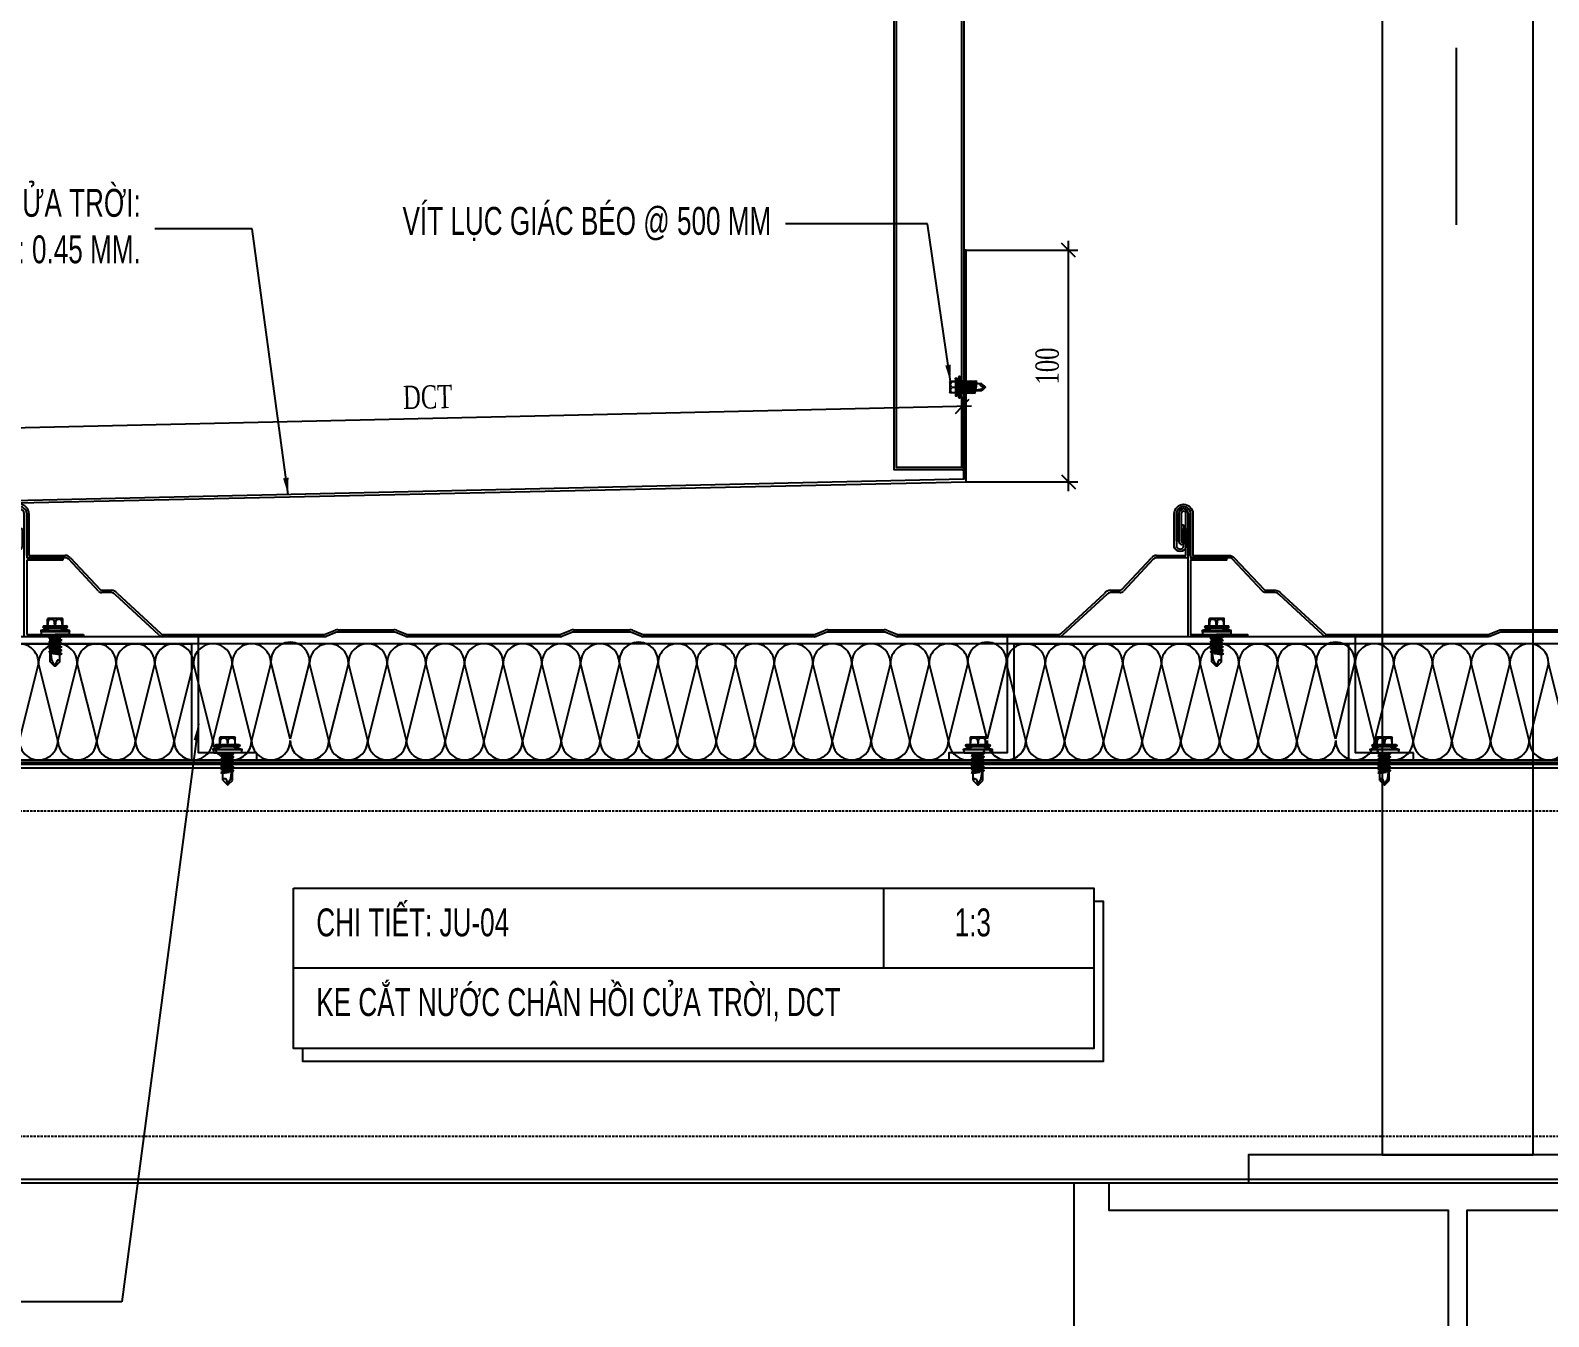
# Model space of a CAD drawing. Header units: inches. Extents: x 315041 to 662841, y -45540 to -35018.
# Drawn here: x 331592.8 to 331756.2, y -37038.4 to -36900 of the extents above; entities that cross this region are included whole.
import ezdxf

# ---------------------------------------------------------------- set-up
doc = ezdxf.new("R2010")
doc.units = ezdxf.units.IN
doc.header["$MEASUREMENT"] = 0
doc.linetypes.add('CENTER2', pattern=[28.575, 19.05, -3.175, 3.175, -3.175])
doc.linetypes.add('HIDDEN', pattern=[0.375, 0.25, -0.125])
for name, color, linetype in [('2', 2, 'Continuous'), ('3', 3, 'Continuous'), ('8', 8, 'Continuous'), ('DIM', 8, 'Continuous'), ('flashing', 6, 'Continuous'), ('FLAT BAR', 1, 'Continuous'), ('STRUCTURE', 1, 'Continuous')]:
    doc.layers.add(name, color=color, linetype=linetype)
doc.styles.add('ST1', font='times.ttf', dxfattribs={"width": 0.7})
doc.styles.add('ST1H', font='vnshxh.shx', dxfattribs={"width": 0.7})
doc.dimstyles.new('3', dxfattribs={"dimtxt": 3.5, "dimasz": 1.8, "dimexe": 1, "dimexo": 0, "dimgap": 1, "dimtad": 1, "dimdec": 0, "dimlfac": 3, "dimzin": 0, "dimdsep": 46, "dimtxsty": 'ST1H', "dimblk": 'OBLIQUE', "dimcen": 1, "dimdle": 1, "dimclrd": 8, "dimclre": 8, "dimclrt": 3, "dimadec": 0, "dimazin": 0, "dimtfac": 1, "dimtdec": 0, "dimtix": 1, "dimtofl": 0, "dimtmove": 1, "dimatfit": 3, "dimfxl": 0.18, "dimtolj": 1, "dimtzin": 0, "dimlwd": -1, "dimlwe": -1, "dimarcsym": 1})
doc.dimstyles.new('4', dxfattribs={"dimtxt": 2.5, "dimasz": 1.5, "dimexe": 1, "dimexo": 0, "dimgap": 1, "dimtad": 1, "dimdec": 0, "dimlfac": 4, "dimzin": 0, "dimdsep": 46, "dimtxsty": 'ST1', "dimblk": 'OBLIQUE', "dimcen": 1, "dimdle": 1, "dimclrd": 8, "dimclre": 8, "dimclrt": 3, "dimadec": 0, "dimazin": 0, "dimtfac": 1, "dimtdec": 0, "dimtix": 1, "dimtmove": 0, "dimatfit": 3, "dimfxl": 0.18, "dimtfill": 1, "dimtolj": 1, "dimtzin": 0, "dimlwd": -1, "dimlwe": -1, "dimarcsym": 1})

# ---------------------------------------------------------------- blocks, each defined once
blk = doc.blocks.new('Short_Self_drilling')
at = {"layer": 'STRUCTURE', "color": 1, "linetype": 'Continuous'}
for p, q in [((3, 7.19), (-3, 7.18)), ((6.43, 1.74), (-6.43, 1.73)), ((5.14, 3.76), (-5.14, 3.75)), ((-2.57, 2.9), (-5.14, 2.9)), ((-3.43, 3.75), (-3.43, 6.75)), ((2.57, 2.9), (-2.57, 2.9)), ((-2.14, 2.8), (-2.14, 2.9)), ((6.25, 0), (0, 0)), ((2.15, 2.8), (2.15, 2.9)), ((2.16, -0.5), (2.15, 0.01)), ((5.14, 2.9), (2.57, 2.9)), ((3.43, 3.76), (3.42, 6.76)), ((2.99, -1.17), (-2.7, -0.23)), ((2.99, -2.7), (-2.7, -1.76)), ((2.99, -4.23), (-2.7, -3.28)), ((2.99, -5.75), (-2.7, -4.81)), ((2.99, -7.28), (-2.7, -6.33)), ((-2.14, -1.38), (-2.14, -0.87)), ((-2.14, -2.91), (-2.14, -2.39)), ((-2.14, -4.43), (-2.14, -3.92)), ((-2.13, -5.96), (-2.14, -5.44)), ((2.16, -2.03), (2.16, -1.51)), ((2.16, -3.55), (2.16, -3.04)), ((2.16, -5.08), (2.16, -4.56)), ((2.16, -6.6), (2.16, -6.09)), ((-1.91, -7.99), (-2.7, -7.86)), ((-2.14, -12.33), (-2.14, -8.48)), ((-2.13, -7.49), (-2.13, -6.97)), ((3, -8.8), (-1.14, -8.12)), ((2.15, -12.31), (2.15, -9.14)), ((2.16, -8.13), (2.16, -7.61))]:
    blk.add_line(p, q, dxfattribs=at)
blk.add_lwpolyline([(6.43, 1.31), (6.43, 1.74), (2.14, 2.81), (-2.14, 2.8), (-6.43, 1.73), (-6.43, 1.3)], close=True, dxfattribs=at)
for points in [[(-6.43, 1.3, -0.088869), (-6.25, 0), (0, 0)], [(-0.13, 3.76), (-0.33, 6.23, 0.338878), (-3.14, 6.23), (-3.33, 3.75)], [(3.3, 3.76), (3.1, 6.23, 0.338878), (0.29, 6.23), (0.1, 3.76)], [(2.15, -12.31), (0.17, -14.24, -0.333596), (-0.17, -14.24), (-2.14, -12.33)], [(-0.08, -14.04), (-1.04, -12.24, -0.148657), (-1.4, -11.2), (-1.95, -7.72, -0.815006), (-1.21, -7.77, 0.150833), (-0.85, -8.68)], [(2.15, -12.31), (1.71, -11.7, 0.52242), (0.88, -11.71), (-0.17, -14.24)]]:
    blk.add_lwpolyline(points, format="xyb", dxfattribs=at)
for points in [[(2.99, -1.17), (2.16, -1.51), (-2.14, -0.85), (-2.7, -0.23), (-2.36, 0)], [(2.99, -2.7), (2.16, -3.04), (-2.14, -2.37), (-2.7, -1.76), (-2.14, -1.38), (2.16, -2.03), (2.99, -2.7)], [(2.99, -4.23), (2.16, -4.56), (-2.14, -3.9), (-2.7, -3.28), (-2.14, -2.91), (2.16, -3.55), (2.99, -4.23)], [(2.99, -5.75), (2.16, -6.09), (-2.14, -5.43), (-2.7, -4.81), (-2.14, -4.43), (2.16, -5.08), (2.99, -5.75)], [(2.99, -7.28), (2.16, -7.62), (-2.14, -6.95), (-2.7, -6.33), (-2.13, -5.96), (2.16, -6.6), (2.99, -7.28)], [(-1.18, 0), (2.16, -0.5), (2.99, -1.17)], [(-1.82, -8.53), (-2.14, -8.48), (-2.7, -7.86), (-2.13, -7.49), (-1.83, -7.53)], [(-1.26, -7.62), (2.16, -8.13), (3, -8.8)], [(3, -8.8), (2.16, -9.14), (-0.85, -8.68)]]:
    blk.add_lwpolyline(points, dxfattribs=at)
for centre, radius, start, end in [((-3, 6.75), 0.429, 90.03113, 180.03113), ((3, 6.76), 0.429, 0.03113, 90.03113), ((-4.99, 3.32), 0.455, 109.79487, 250.26739), ((5.07, 3.33), 0.435, 279.72757, 80.33469), ((9.99, 0.17), 3.74, 162.29632, 182.61031)]:
    blk.add_arc(centre, radius, start, end, dxfattribs=at)
blk = doc.blocks.new('A$C5F901649')
at = {"color": 3, "ltscale": 15}
blk.add_lwpolyline([(39.21, 32.56), (34, 32.56, -0.414214), (33.67, 32.9), (33.67, 38.9, 1), (31.67, 38.9), (31.67, 34.1, 0.564916), (32.66, 34.1), (32.66, 36.75), (33, 36.75), (33, 34.1, -0.737932), (31.33, 34.1), (31.33, 38.9, -1), (34, 38.9), (34, 32.9), (39.21, 32.9, -0.207596), (39.94, 32.58), (44.21, 28.01, 0.207596), (44.46, 27.91), (45.82, 27.91, -0.246585), (46.64, 27.48), (52.91, 21.72, 0.246585), (53.18, 21.58), (76.37, 21.58, 0.095415), (76.49, 21.6), (77.92, 22.17, -0.095415), (78.29, 22.24), (86.37, 22.24, -0.095415), (86.74, 22.17), (88.17, 21.6, 0.095415), (88.29, 21.58), (110.2, 21.58, 0.095415), (110.33, 21.6), (111.76, 22.17, -0.095415), (112.13, 22.24), (120.2, 22.24, -0.095415), (120.58, 22.17), (122, 21.6, 0.095415), (122.13, 21.58), (146.7, 21.58, 0.095415), (146.83, 21.6), (148.26, 22.17, -0.095415), (148.63, 22.24), (156.7, 22.24, -0.095415), (157.08, 22.17), (158.5, 21.6, 0.095415), (158.63, 21.58), (181.82, 21.58, 0.246585), (182.09, 21.72), (188.36, 27.48, -0.246585), (189.18, 27.91), (190.54, 27.91, 0.207596), (190.79, 28.01), (195.06, 32.58, -0.207596), (195.79, 32.9), (200, 32.9), (200, 38.91, 1), (199.33, 38.91), (199.33, 34.91, 1), (199.52, 34.91, -0.067331), (199.35, 35.94), (199.35, 37.32), (199.67, 37.32), (199.67, 35.96, 0.039103), (199.86, 34.91, -1), (199, 34.91), (199, 38.91, -1), (200.33, 38.91), (200.33, 32.9, -0.414214), (200, 32.56), (195.79, 32.56, 0.207596), (195.3, 32.35), (191.03, 27.79, -0.207596), (190.54, 27.58), (189.18, 27.58, 0.246585), (188.63, 27.29), (182.36, 21.53, -0.246585), (181.82, 21.24), (158.63, 21.24, -0.095415), (158.38, 21.29), (156.95, 21.86, 0.095415), (156.7, 21.91), (148.63, 21.91, 0.095415), (148.38, 21.86), (146.95, 21.29, -0.095415), (146.7, 21.24), (122.13, 21.24, -0.095415), (121.88, 21.29), (120.45, 21.86, 0.095415), (120.2, 21.91), (112.13, 21.91, 0.095415), (111.88, 21.86), (110.45, 21.29, -0.095415), (110.2, 21.24), (88.29, 21.24, -0.095415), (88.05, 21.29), (86.62, 21.86, 0.095415), (86.37, 21.91), (78.29, 21.91, 0.095415), (78.05, 21.86), (76.62, 21.29, -0.095415), (76.37, 21.24), (53.18, 21.24, -0.246585), (52.63, 21.53), (46.36, 27.29, 0.246585), (45.82, 27.58), (44.46, 27.58, -0.207596), (43.97, 27.79), (39.7, 32.35, 0.207596)], format="xyb", close=True, dxfattribs=at)
at = {"layer": 'FLAT BAR'}
blk.add_lwpolyline([(33.33, 38.9, 1), (32, 38.9), (32, 35.02), (31.67, 35.02), (31.67, 38.9, -1), (33.67, 38.9), (33.67, 32.56), (38.85, 32.56), (38.85, 32.23), (33.67, 32.23), (33.67, 21.58), (41.82, 21.58), (41.82, 21.24), (33.33, 21.24)], format="xyb", close=True, dxfattribs=at)
at = {"layer": 'FLAT BAR', "linetype": 'Continuous'}
blk.add_lwpolyline([(66.67, 4.58), (58.33, 4.58), (58.33, 21.24), (8.33, 21.24), (8.33, 4.58), (0, 4.58), (0, 3.58), (9.33, 3.58), (9.33, 20.24), (57.33, 20.24), (57.33, 3.58), (66.67, 3.58)], close=True, dxfattribs=at)
at = {"color": 1}
for p, xscale, yscale, zscale, rotation in [((37.74, 21.58), 0.3199999990920701, 0.3200000000651926, 0.3200000002560967, 359.9688729036745), ((4.17, 4.58), -0.3200000000824856, 0.3199999998323619, 0.32, 0.03112738804631476), ((62.5, 4.58), -0.3200000000824856, 0.3199999998323619, 0.32, 0.03112738804631476)]:
    blk.add_blockref('Short_Self_drilling', p, dxfattribs=dict(at, xscale=xscale, yscale=yscale, zscale=zscale, rotation=rotation))
blk = doc.blocks.new('SideLap')
at = {"layer": 'STRUCTURE', "color": 1, "linetype": 'Continuous'}
for p, q in [((19.9, 5.6), (-0.1, -2.7)), ((15.1, 15.6), (0, 0)), ((15.1, 15.6), (20, 12.1)), ((15.1, 15.6), (40.1, 15.6)), ((41.7, 30.4), (40.1, 15.7)), ((40.1, 15.7), (43.8, -8)), ((48.1, 15.7), (41.7, 30.4)), ((41.7, 30.4), (48.2, -10.3)), ((52.1, -11.3), (48.1, 15.7)), ((48.1, 15.7), (52.1, 15.7)), ((53.7, 30.4), (52.1, 15.7)), ((52.1, 15.7), (57.4, -18.2)), ((60.1, 15.7), (53.7, 30.4)), ((53.7, 30.4), (63.7, -33)), ((65.2, -18.1), (60.1, 15.7)), ((60.1, 15.7), (64.1, 15.7)), ((65.7, 30.4), (64.1, 15.7)), ((64.1, 15.7), (69.4, -18.2)), ((72.1, 15.7), (65.7, 30.4)), ((65.7, 30.4), (75.7, -33)), ((77.2, -18.1), (72.1, 15.7)), ((72.1, 15.7), (76.2, 15.7)), ((77.7, 30.6), (76.2, 15.7)), ((76.2, 15.7), (81.4, -18.2)), ((84.1, 15.7), (77.7, 30.6)), ((77.7, 30.6), (87.7, -33)), ((89.2, -18.1), (84.1, 15.7)), ((84.1, 15.7), (88.2, 15.7)), ((89.7, 30.4), (88.2, 15.7)), ((88.2, 15.7), (93.4, -18.2)), ((96.1, 15.7), (89.7, 30.4)), ((89.7, 30.4), (99.8, -33)), ((101.2, -18.1), (96.1, 15.7)), ((96.1, 15.7), (100.2, 15.7)), ((101.8, 30.4), (100.2, 15.7)), ((100.2, 15.7), (105.4, -18.2)), ((108.2, 15.7), (101.8, 30.4)), ((101.8, 30.4), (111.8, -33)), ((112.1, -10.6), (108.2, 15.7)), ((108.2, 15.7), (112.1, 15.7)), ((112.1, -50.6), (112.1, 48)), ((122.4, -51.9), (122.4, 49.3)), ((122.4, 49.3), (125.8, 49.3)), ((125.8, 49.3), (134.2, 15.6)), ((125.8, 49.3), (125.8, -51.9)), ((134.2, 15.7), (134.9, 15.7)), ((134.2, 15.6), (134.2, -18.2)), ((134.9, 39.2), (134.9, 18.9)), ((134.9, 18.9), (134.9, -21.6)), ((141.7, 39.2), (141.7, -41.8)), ((141.7, 25.7), (165.3, 25.7)), ((141.7, 24.7), (161.2, 23.1)), ((161.2, 1), (141.7, -0.5)), ((168.7, 22.3), (168.7, -24.9)), ((-0.1, -2.7), (15, -18.2)), ((1.5, -2), (15.7, -9.5)), ((15, -18.2), (45.3, -18.2)), ((23.9, -12.4), (51.3, -16.7)), ((45, -15.7), (45.4, -18.2)), ((45.4, -18.2), (52, -33)), ((49.2, -16.4), (52, -33)), ((52, -33), (53.2, -18.1)), ((53.2, -18.1), (52.8, -15.8)), ((53.2, -18.1), (57.2, -18.1)), ((57.4, -18.2), (63.7, -33)), ((63.7, -33), (65.2, -18.1)), ((65.2, -18.1), (69.2, -18.1)), ((69.4, -18.2), (75.7, -33)), ((75.7, -33), (77.2, -18.1)), ((77.2, -18.1), (81.2, -18.1)), ((81.4, -18.2), (87.7, -33)), ((87.7, -33), (89.2, -18.1)), ((89.2, -18.1), (93.3, -18.1)), ((93.4, -18.2), (99.8, -33)), ((99.8, -33), (101.2, -18.1)), ((101.2, -18.1), (105.3, -18.1)), ((105.4, -18.2), (111.8, -33)), ((111.8, -33), (112.1, -19.9)), ((125.8, -51.9), (122.4, -51.9)), ((134.2, -18.2), (125.8, -51.9)), ((134.2, -18.1), (134.9, -18.1)), ((134.9, -21.6), (134.9, -41.8)), ((141.7, -2.3), (161.2, -3.9)), ((161.2, -26), (141.7, -27.5)), ((141.7, -28.3), (165.3, -28.3))]:
    blk.add_line(p, q, dxfattribs=at)
for centre, radius, start, end in [((17.7, 8.9), 3.99, 304.23018, 54.5641), ((113.4, 77.3), 29.4, 267.42082, 287.73481), ((138.3, 38.6), 3.42, 9.69644, 170.30356), ((146.7, 12.1), 18.2, 322.55918, 37.44082), ((165.3, 22.3), 3.38, 0, 90), ((1.8, -1.4), 2.24, 141.63478, 215.42875), ((24.4, 2.5), 14.9, 234.00482, 267.82685), ((51.9, 2.1), 13, 231.08251, 265.39217), ((50.5, -13.8), 2.99, 285.97616, 82.6971), ((113.4, -80), 29.4, 72.26519, 92.57918), ((138.3, -40.6), 3.59, 199.76374, 340.23626), ((146.7, -14.9), 18.2, 322.55918, 37.44082), ((165.3, -24.9), 3.38, 270, 0)]:
    blk.add_arc(centre, radius, start, end, dxfattribs=at)
blk = doc.blocks.new('_Oblique')
at = {"color": 0, "linetype": 'ByBlock', "lineweight": -2}
blk.add_line((-0.5, -0.5), (0.5, 0.5), dxfattribs=at)
blk = doc.blocks.new('*D491')
at = {"color": 8, "linetype": 'Continuous', "transparency": 16777216}
for p, q in [((331693.26, -36948.32), (331693.06, -36939.47)), ((331577.12, -36943.1), (331694.08, -36940.44)), ((331578.3, -36950.93), (331578.1, -36942.08))]:
    blk.add_line(p, q, dxfattribs=at)
at = {"layer": 'Defpoints', "color": 0, "transparency": 16777216}
for p in [(331693.08, -36940.47), (331693.26, -36948.32), (331578.3, -36950.93)]:
    blk.add_point(p, dxfattribs=at)
at = {"color": 8, "transparency": 16777216, "xscale": 1.5, "yscale": 1.5, "zscale": 1.5}
for p, rotation in [((331693.08, -36940.47), 1.30220955405376), ((331578.12, -36943.08), 181.3022095540537)]:
    blk.add_blockref('_Oblique', p, dxfattribs=dict(at, rotation=rotation))
at = {"color": 3, "transparency": 16777216, "insert": (331635.55, -36939.49), "char_height": 2.5, "attachment_point": 5, "rotation": 1.3022, "style": 'ST1', "bg_fill": 3, "box_fill_scale": 1.25, "bg_fill_color": 256, "bg_fill_true_color": 13158600, "bg_fill_transparency": 16683724}
blk.add_mtext('\\A1;DCT', dxfattribs=at)
blk = doc.blocks.new('*D492')
at = {"color": 8, "linetype": 'Continuous', "transparency": 16777216}
for p, q in [((331704.5, -36949.6), (331704.5, -36922.69)), ((331693.51, -36923.69), (331705.5, -36923.69)), ((331693.51, -36948.6), (331705.5, -36948.6))]:
    blk.add_line(p, q, dxfattribs=at)
at = {"layer": 'Defpoints', "color": 0, "transparency": 16777216}
for p in [(331693.51, -36923.69), (331704.5, -36923.69), (331693.51, -36948.6)]:
    blk.add_point(p, dxfattribs=at)
at = {"color": 8, "transparency": 16777216, "xscale": 1.5, "yscale": 1.5, "zscale": 1.5}
for p, rotation in [((331704.5, -36923.69), 90), ((331704.5, -36948.6), 270)]:
    blk.add_blockref('_Oblique', p, dxfattribs=dict(at, rotation=rotation))
at = {"color": 3, "transparency": 16777216, "insert": (331702.23, -36936.14), "char_height": 2.5, "attachment_point": 5, "rotation": 90, "style": 'ST1', "bg_fill": 3, "box_fill_scale": 1.25, "bg_fill_color": 256, "bg_fill_true_color": 13158600, "bg_fill_transparency": 12519048}
blk.add_mtext('\\A1;100', dxfattribs=at)

msp = doc.modelspace()

# ---------------------------------------------------------------- hatches: boundary and pattern name
at = {"true_color": 0xf2ee0d}
h = msp.add_hatch(dxfattribs=at)
h.set_pattern_fill('ANSI37,_O', color=2, scale=3)
h.set_pattern_definition([(135, (573980.83636, -9870.5277), (0.26516504294, 0.26516504294), []), (45, (573980.83636, -9870.5277), (0.26516504294, -0.26516504294), [])])
h.paths.add_polyline_path([(331403.7734, -36978.7754), (331783.8882, -36978.7754), (331783.8882, -36979.0254), (331403.7734, -36979.0254)])

# ---------------------------------------------------------------- linework, layer by layer
at = {"color": 8, "linetype": 'CENTER2'}
msp.add_line((331746.2593, -36920.9557), (331746.2593, -36719.8091), dxfattribs=at)
at = {"color": 9, "ltscale": 0.5}
for p, q in [((331593.6818, -36968.1087), (331591.5984, -36976.4421)), ((331595.7651, -36976.4421), (331593.6818, -36968.1087)), ((331597.8484, -36968.1087), (331595.7651, -36976.4421)), ((331599.9318, -36976.4421), (331597.8484, -36968.1087)), ((331602.0151, -36968.1087), (331599.9318, -36976.4421)), ((331604.0984, -36976.4421), (331602.0151, -36968.1087)), ((331606.1818, -36968.1087), (331604.0984, -36976.4421)), ((331608.2651, -36976.4421), (331606.1818, -36968.1087)), ((331610.3484, -36968.1087), (331608.2651, -36976.4421)), ((331612.4318, -36976.4421), (331610.3484, -36968.1087)), ((331614.5151, -36968.1087), (331612.4318, -36976.4421)), ((331616.5984, -36976.4421), (331614.5151, -36968.1087)), ((331618.6818, -36968.1087), (331616.5984, -36976.4421)), ((331620.7587, -36976.2795), (331618.6754, -36967.9462)), ((331622.8421, -36967.9462), (331620.7587, -36976.2795)), ((331624.9318, -36976.4421), (331622.8484, -36968.1087)), ((331627.0151, -36968.1087), (331624.9318, -36976.4421)), ((331629.0984, -36976.4421), (331627.0151, -36968.1087)), ((331631.1818, -36968.1087), (331629.0984, -36976.4421)), ((331633.2651, -36976.4421), (331631.1818, -36968.1087)), ((331635.3484, -36968.1087), (331633.2651, -36976.4421)), ((331637.4318, -36976.4421), (331635.3484, -36968.1087)), ((331639.5151, -36968.1087), (331637.4318, -36976.4421)), ((331641.5984, -36976.4421), (331639.5151, -36968.1087)), ((331643.6818, -36968.1087), (331641.5984, -36976.4421)), ((331645.7651, -36976.4421), (331643.6818, -36968.1087)), ((331647.8484, -36968.1087), (331645.7651, -36976.4421)), ((331649.9318, -36976.4421), (331647.8484, -36968.1087)), ((331652.0151, -36968.1087), (331649.9318, -36976.4421)), ((331654.0984, -36976.4421), (331652.0151, -36968.1087)), ((331656.1818, -36968.1087), (331654.0984, -36976.4421)), ((331658.2587, -36976.2795), (331656.1754, -36967.9462)), ((331660.3421, -36967.9462), (331658.2587, -36976.2795)), ((331662.4318, -36976.4421), (331660.3484, -36968.1087)), ((331664.5151, -36968.1087), (331662.4318, -36976.4421)), ((331666.5984, -36976.4421), (331664.5151, -36968.1087)), ((331668.6818, -36968.1087), (331666.5984, -36976.4421)), ((331670.7651, -36976.4421), (331668.6818, -36968.1087)), ((331672.8484, -36968.1087), (331670.7651, -36976.4421)), ((331674.9318, -36976.4421), (331672.8484, -36968.1087)), ((331677.0151, -36968.1087), (331674.9318, -36976.4421)), ((331679.0984, -36976.4421), (331677.0151, -36968.1087)), ((331681.1818, -36968.1087), (331679.0984, -36976.4421)), ((331683.2651, -36976.4421), (331681.1818, -36968.1087)), ((331685.3484, -36968.1087), (331683.2651, -36976.4421)), ((331687.4318, -36976.4421), (331685.3484, -36968.1087)), ((331689.5151, -36968.1087), (331687.4318, -36976.4421)), ((331691.5984, -36976.4421), (331689.5151, -36968.1087)), ((331693.6818, -36968.1087), (331691.5984, -36976.4421)), ((331695.7587, -36976.2795), (331693.6754, -36967.9462)), ((331697.8421, -36967.9462), (331695.7587, -36976.2795)), ((331699.9318, -36976.4421), (331697.8484, -36968.1087)), ((331702.0151, -36968.1087), (331699.9318, -36976.4421)), ((331704.0984, -36976.4421), (331702.0151, -36968.1087)), ((331706.1818, -36968.1087), (331704.0984, -36976.4421)), ((331708.2651, -36976.4421), (331706.1818, -36968.1087)), ((331710.3484, -36968.1087), (331708.2651, -36976.4421)), ((331712.4318, -36976.4421), (331710.3484, -36968.1087)), ((331714.5151, -36968.1087), (331712.4318, -36976.4421)), ((331716.5984, -36976.4421), (331714.5151, -36968.1087)), ((331718.6818, -36968.1087), (331716.5984, -36976.4421)), ((331720.7651, -36976.4421), (331718.6818, -36968.1087)), ((331722.8484, -36968.1087), (331720.7651, -36976.4421)), ((331724.9318, -36976.4421), (331722.8484, -36968.1087)), ((331727.0151, -36968.1087), (331724.9318, -36976.4421)), ((331729.0984, -36976.4421), (331727.0151, -36968.1087)), ((331731.1818, -36968.1087), (331729.0984, -36976.4421)), ((331733.2587, -36976.2795), (331731.1754, -36967.9462)), ((331735.3421, -36967.9462), (331733.2587, -36976.2795)), ((331737.4318, -36976.4421), (331735.3484, -36968.1087)), ((331739.5151, -36968.1087), (331737.4318, -36976.4421)), ((331741.5984, -36976.4421), (331739.5151, -36968.1087)), ((331743.6818, -36968.1087), (331741.5984, -36976.4421)), ((331745.7651, -36976.4421), (331743.6818, -36968.1087)), ((331747.8484, -36968.1087), (331745.7651, -36976.4421)), ((331749.9318, -36976.4421), (331747.8484, -36968.1087)), ((331752.0151, -36968.1087), (331749.9318, -36976.4421)), ((331754.0984, -36976.4421), (331752.0151, -36968.1087)), ((331756.1818, -36968.1087), (331754.0984, -36976.4421)), ((331758.2651, -36976.4421), (331756.1818, -36968.1087))]:
    msp.add_line(p, q, dxfattribs=at)
at = {"color": 9}
msp.add_line((331684.6026, -36992.318), (331684.6026, -37000.9426), dxfattribs=at)
at = {"color": 2}
msp.add_lwpolyline([(331738.2593, -36876.627), (331738.2593, -37021.0254), (331754.5093, -37021.0254), (331754.5093, -36876.627)], dxfattribs=at)
at = {"color": 3, "ltscale": 15}
msp.add_lwpolyline([(331757.1771, -36964.772), (331751.1197, -36964.772, 0.09541457), (331750.934, -36964.8077), (331749.8628, -36965.2362, -0.09541457), (331749.6771, -36965.272), (331732.2859, -36965.272, -0.24658476), (331731.8743, -36965.0558), (331727.1724, -36960.7381, 0.24658476), (331726.7608, -36960.522), (331725.7403, -36960.522, -0.20759646), (331725.3752, -36960.3635), (331722.1716, -36956.9387, 0.20759646), (331721.8064, -36956.7803), (331717.8984, -36956.7803, -0.41421356), (331717.6484, -36956.5303), (331717.6484, -36952.025, 1), (331716.1484, -36952.025), (331716.1484, -36955.6309, 0.564916), (331716.8919, -36955.6309), (331716.8919, -36953.6406), (331717.1468, -36953.6406), (331717.1468, -36955.6309, -0.73793199), (331715.9, -36955.6309), (331715.8984, -36952.025, -1), (331717.8984, -36952.025), (331717.8984, -36956.5303), (331721.8064, -36956.5303, -0.20759646), (331722.3541, -36956.768), (331725.5577, -36960.1928, 0.20759646), (331725.7403, -36960.272), (331726.7608, -36960.272, -0.24658476), (331727.3782, -36960.5962), (331732.0801, -36964.9139, 0.24658476), (331732.2859, -36965.022), (331749.6771, -36965.022, 0.09541457), (331749.7699, -36965.0041), (331750.8411, -36964.5756, -0.09541457), (331751.1197, -36964.522), (331757.1771, -36964.522, -0.09541457)], format="xyb", dxfattribs=at)
at = {"color": 8}
msp.add_lwpolyline([(331403.7734, -36978.5254), (331783.2058, -36978.5254), (331783.2058, -36966.0254), (331403.7734, -36966.0254)], dxfattribs=at)
at = {"color": 2, "true_color": 0xf2ee0d}
msp.add_lwpolyline([(331403.7734, -36978.7754), (331783.8882, -36978.7754), (331783.8882, -36979.0254), (331403.7734, -36979.0254)], close=True, dxfattribs=at)
at = {"color": 94}
for points in [[(331403.7734, -37024.0254), (331783.8882, -37024.0254), (331783.8882, -36979.0254), (331403.7734, -36979.0254)], [(331783.8882, -36979.4004), (331403.7734, -36979.4004)], [(331403.7734, -37023.6504), (331783.8882, -37023.6504)]]:
    msp.add_lwpolyline(points, dxfattribs=at)
at = {"color": 94, "linetype": 'HIDDEN'}
for points in [[(331783.8882, -36984.0254), (331403.7734, -36984.0254)], [(331403.7734, -37019.0254), (331783.8882, -37019.0254)]]:
    msp.add_lwpolyline(points, dxfattribs=at)
at = {"color": 2}
msp.add_lwpolyline([(331723.8819, -37024.0254), (331768.8867, -37024.0254), (331768.8867, -37021.0254), (331723.8819, -37021.0254)], close=True, dxfattribs=at)
at = {"color": 9, "ltscale": 0.5}
for centre, major_axis, start_param, end_param in [((331620.7587, -36967.9462), (1.4731, 1.4731), 5.49778714, 8.6393798), ((331658.2587, -36967.9462), (1.4731, 1.4731), 5.49778714, 8.6393798), ((331695.7587, -36967.9462), (1.4731, 1.4731), 5.49778714, 8.6393798), ((331733.2587, -36967.9462), (1.4731, 1.4731), 5.49778714, 8.6393798), ((331591.5984, -36968.1087), (1.4731, 1.4731), 5.49778714, 8.6393798), ((331595.7651, -36968.1087), (-1.4731, 1.4731), 3.92699082, 7.06858347), ((331599.9318, -36968.1087), (1.4731, 1.4731), 5.49778714, 8.6393798), ((331604.0984, -36968.1087), (1.4731, 1.4731), 5.49778714, 8.6393798), ((331608.2651, -36968.1087), (-1.4731, 1.4731), 3.92699082, 7.06858347), ((331612.4318, -36968.1087), (-1.4731, 1.4731), 3.92699082, 7.06858347), ((331616.5984, -36968.1087), (1.4731, 1.4731), 5.49778714, 8.6393798), ((331624.9318, -36968.1087), (1.4731, 1.4731), 5.49778714, 8.6393798), ((331629.0984, -36968.1087), (-1.4731, 1.4731), 3.92699082, 7.06858347), ((331633.2651, -36968.1087), (1.4731, 1.4731), 5.49778714, 8.6393798), ((331637.4318, -36968.1087), (-1.4731, 1.4731), 3.92699082, 7.06858347), ((331641.5984, -36968.1087), (-1.4731, 1.4731), 3.92699082, 7.06858347), ((331645.7651, -36968.1087), (-1.4731, 1.4731), 3.92699082, 7.06858347), ((331649.9318, -36968.1087), (-1.4731, 1.4731), 3.92699082, 7.06858347), ((331654.0984, -36968.1087), (-1.4731, 1.4731), 3.92699082, 7.06858347), ((331662.4318, -36968.1087), (1.4731, 1.4731), 5.49778714, 8.6393798), ((331666.5984, -36968.1087), (1.4731, 1.4731), 5.49778714, 8.6393798), ((331670.7651, -36968.1087), (1.4731, 1.4731), 5.49778714, 8.6393798), ((331674.9318, -36968.1087), (1.4731, 1.4731), 5.49778714, 8.6393798), ((331679.0984, -36968.1087), (1.4731, 1.4731), 5.49778714, 8.6393798), ((331683.2651, -36968.1087), (-1.4731, 1.4731), 3.92699082, 7.06858347), ((331687.4318, -36968.1087), (1.4731, 1.4731), 5.49778714, 8.6393798), ((331691.5984, -36968.1087), (1.4731, 1.4731), 5.49778714, 8.6393798), ((331699.9318, -36968.1087), (1.4731, 1.4731), 5.49778714, 8.6393798), ((331704.0984, -36968.1087), (1.4731, 1.4731), 5.49778714, 8.6393798), ((331708.2651, -36968.1087), (-1.4731, 1.4731), 3.92699082, 7.06858347), ((331712.4318, -36968.1087), (1.4731, 1.4731), 5.49778714, 8.6393798), ((331716.5984, -36968.1087), (1.4731, 1.4731), 5.49778714, 8.6393798), ((331720.7651, -36968.1087), (-1.4731, 1.4731), 3.92699082, 7.06858347), ((331724.9318, -36968.1087), (-1.4731, 1.4731), 3.92699082, 7.06858347), ((331729.0984, -36968.1087), (1.4731, 1.4731), 5.49778714, 8.6393798), ((331737.4318, -36968.1087), (1.4731, 1.4731), 5.49778714, 8.6393798), ((331741.5984, -36968.1087), (-1.4731, 1.4731), 3.92699082, 7.06858347), ((331745.7651, -36968.1087), (1.4731, 1.4731), 5.49778714, 8.6393798), ((331749.9318, -36968.1087), (-1.4731, 1.4731), 3.92699082, 7.06858347), ((331754.0984, -36968.1087), (-1.4731, 1.4731), 3.92699082, 7.06858347), ((331593.6818, -36976.4421), (-1.4731, 1.4731), 0.78539816, 3.92699082), ((331597.8484, -36976.4421), (-1.4731, 1.4731), 0.78539816, 3.92699082), ((331602.0151, -36976.4421), (-1.4731, 1.4731), 0.78539816, 3.92699082), ((331606.1818, -36976.4421), (-1.4731, 1.4731), 0.78539816, 3.92699082), ((331610.3484, -36976.4421), (1.4731, 1.4731), 2.35619449, 5.49778714), ((331614.5151, -36976.4421), (1.4731, 1.4731), 2.35619449, 5.49778714), ((331618.6818, -36976.4421), (-1.4731, 1.4731), 0.78539816, 3.92699082), ((331622.8484, -36976.4421), (1.4731, 1.4731), 2.35619449, 3.92699082), ((331622.8484, -36976.4421), (1.4731, 1.4731), 3.92699082, 5.49778714), ((331627.0151, -36976.4421), (1.4731, 1.4731), 2.35619449, 5.49778714), ((331631.1818, -36976.4421), (-1.4731, 1.4731), 0.78539816, 3.92699082), ((331635.3484, -36976.4421), (-1.4731, 1.4731), 0.78539816, 3.92699082), ((331639.5151, -36976.4421), (-1.4731, 1.4731), 0.78539816, 3.92699082), ((331643.6818, -36976.4421), (1.4731, 1.4731), 2.35619449, 5.49778714), ((331647.8484, -36976.4421), (-1.4731, 1.4731), 0.78539816, 3.92699082), ((331652.0151, -36976.4421), (-1.4731, 1.4731), 0.78539816, 3.92699082), ((331656.1818, -36976.4421), (-1.4731, 1.4731), 0.78539816, 3.92699082), ((331660.3484, -36976.4421), (-1.4731, 1.4731), 0.78539816, 2.35619449), ((331660.3484, -36976.4421), (-1.4731, 1.4731), 2.35619449, 3.92699082), ((331664.5151, -36976.4421), (-1.4731, 1.4731), 0.78539816, 3.92699082), ((331668.6818, -36976.4421), (1.4731, 1.4731), 2.35619449, 5.49778714), ((331672.8484, -36976.4421), (-1.4731, 1.4731), 0.78539816, 3.92699082), ((331677.0151, -36976.4421), (-1.4731, 1.4731), 0.78539816, 3.92699082), ((331681.1818, -36976.4421), (-1.4731, 1.4731), 0.78539816, 3.92699082), ((331685.3484, -36976.4421), (1.4731, 1.4731), 2.35619449, 5.49778714), ((331689.5151, -36976.4421), (-1.4731, 1.4731), 0.78539816, 3.92699082), ((331693.6818, -36976.4421), (1.4731, 1.4731), 2.35619449, 5.49778714), ((331697.8484, -36976.4421), (-1.4731, 1.4731), 0.78539816, 2.35619449), ((331697.8484, -36976.4421), (1.4731, 1.4731), 3.92699082, 5.49778714), ((331702.0151, -36976.4421), (-1.4731, 1.4731), 0.78539816, 3.92699082), ((331706.1818, -36976.4421), (-1.4731, 1.4731), 0.78539816, 3.92699082), ((331710.3484, -36976.4421), (-1.4731, 1.4731), 0.78539816, 3.92699082), ((331714.5151, -36976.4421), (-1.4731, 1.4731), 0.78539816, 3.92699082), ((331718.6818, -36976.4421), (-1.4731, 1.4731), 0.78539816, 3.92699082), ((331722.8484, -36976.4421), (1.4731, 1.4731), 2.35619449, 5.49778714), ((331727.0151, -36976.4421), (1.4731, 1.4731), 2.35619449, 5.49778714), ((331731.1818, -36976.4421), (-1.4731, 1.4731), 0.78539816, 3.92699082), ((331735.3484, -36976.4421), (1.4731, 1.4731), 2.35619449, 3.92699082), ((331735.3484, -36976.4421), (1.4731, 1.4731), 3.92699082, 5.49778714), ((331739.5151, -36976.4421), (1.4731, 1.4731), 2.35619449, 5.49778714), ((331743.6818, -36976.4421), (-1.4731, 1.4731), 0.78539816, 3.92699082), ((331747.8484, -36976.4421), (-1.4731, 1.4731), 0.78539816, 3.92699082), ((331752.0151, -36976.4421), (-1.4731, 1.4731), 0.78539816, 3.92699082), ((331756.1818, -36976.4421), (1.4731, 1.4731), 2.35619449, 5.49778714)]:
    msp.add_ellipse(centre, major_axis=major_axis, ratio=1, start_param=start_param, end_param=end_param, dxfattribs=at)
at = {"layer": '2'}
msp.add_lwpolyline([(331745.3882, -37052.4169), (331745.3882, -37027.0254), (331708.8882, -37027.0254), (331708.8882, -37024.0254), (331783.8882, -37024.0254), (331783.8882, -37027.0254), (331747.3882, -37027.0254), (331747.3882, -37052.4169)], dxfattribs=at)
at = {"layer": '3'}
for points in [[(331693.2593, -36876.627), (331693.2593, -36947.3027), (331685.7638, -36947.3027), (331685.7638, -36876.627)], [(331693.0093, -36876.627), (331693.0093, -36947.0527), (331686.0138, -36947.0527), (331686.0138, -36876.627)]]:
    msp.add_lwpolyline(points, dxfattribs=at)
at = {"layer": '8'}
for p, q in [((331705.1382, -37052.4169), (331705.1382, -37024.0254)), ((331705.1382, -37024.0254), (331787.6382, -37024.0254))]:
    msp.add_line(p, q, dxfattribs=at)
at = {"layer": 'flashing'}
msp.add_lwpolyline([(331693.5093, -36948.6017), (331693.5093, -36923.6878), (331693.2593, -36923.6878), (331693.2593, -36948.3201), (331578.3028, -36950.9333), (331578.3028, -36958.3536), (331574.5764, -36964.8383), (331574.8228, -36964.9313), (331578.5528, -36958.4181), (331578.5528, -36951.169)], close=True, dxfattribs=at)
at = {"layer": 'FLAT BAR'}
msp.add_lwpolyline([(331717.3984, -36952.0252, 1), (331716.3984, -36952.0252), (331716.3984, -36954.9369), (331716.1484, -36954.9369), (331716.1484, -36952.0252, -1), (331717.6484, -36952.0252), (331717.6484, -36956.7805), (331721.5329, -36956.7805), (331721.5329, -36957.0305), (331717.6484, -36957.0305), (331717.6484, -36965.0222), (331723.7663, -36965.0222), (331723.7663, -36965.2722), (331717.3984, -36965.2722)], format="xyb", close=True, dxfattribs=at)
at = {"layer": 'FLAT BAR', "linetype": 'Continuous'}
msp.add_lwpolyline([(331741.6484, -36977.7722), (331735.3984, -36977.7722), (331735.3984, -36965.2722), (331697.8984, -36965.2722), (331697.8984, -36977.7722), (331691.6484, -36977.7722), (331691.6484, -36978.5222), (331698.6484, -36978.5222), (331698.6484, -36966.0222), (331734.6484, -36966.0222), (331734.6484, -36978.5222), (331741.6484, -36978.5222)], close=True, dxfattribs=at)

# ---------------------------------------------------------------- block references
at = {"color": 8, "xscale": 0.7500000009313226, "yscale": 0.75, "zscale": 0.75}
msp.add_blockref('A$C5F901649', (331567.1487, -36981.2035), dxfattribs=at)
at = {"color": 1}
for p, xscale, yscale, zscale, rotation in [((331720.4574, -36965.0222), 0.2399999983877618, 0.2399999999906868, 0.2400000001920725, 359.9688728896577), ((331694.7734, -36977.7722), -0.2400000002510391, 0.2399999998742715, 0.24, 0.03112738802185433), ((331738.5234, -36977.7722), -0.2400000002510391, 0.2399999998742715, 0.24, 0.03112738802185433)]:
    msp.add_blockref('Short_Self_drilling', p, dxfattribs=dict(at, xscale=xscale, yscale=yscale, zscale=zscale, rotation=rotation))
at = {"layer": 'DIM', "xscale": -0.02249999996274737, "yscale": 0.0224999999627471, "zscale": 0.02250000000000001, "rotation": 8.893475555993293e-06}
msp.add_blockref('SideLap', (331695.5316, -36938.395), dxfattribs=at)

# ---------------------------------------------------------------- leaders
at = {"color": 9}
msp.add_leader([(331610.8984, -36974.6372), (331602.6251, -37036.8309), (331581.1751, -37036.8309)], dimstyle='3', override={"dimgap": 1, "dimtad": 0}, dxfattribs=at)

# ---------------------------------------------------------------- next in the draw order: texts
at = {"layer": '3', "insert": (331623.5658, -36996.0324), "char_height": 3, "attachment_point": 4, "style": 'ST1H', "bg_fill": 2}
msp.add_mtext('\\A1;CHI TIÕT: ju-04', dxfattribs=at)

# ---------------------------------------------------------------- next in the draw order: dimensions: what is measured, and where the dimension line sits
at = {"color": 8}
dim = msp.add_aligned_dim(p1=(331578.3028, -36950.9333), p2=(331693.2593, -36948.3201), distance=7.8569, text='DCT', dimstyle='4', dxfattribs=at)
dim.commit()
dim.dimension.update_dxf_attribs({"geometry": '*D491', "text_midpoint": (331635.5507, -36939.4945)})

# ---------------------------------------------------------------- next in the draw order: linework, layer by layer
at = {"color": 9}
for points in [[(331621.0963, -36992.318), (331707.2377, -36992.318), (331707.2377, -37009.5672), (331621.0963, -37009.5672)], [(331621.0963, -36992.318), (331707.2377, -36992.318), (331707.2377, -37000.9426), (331621.0963, -37000.9426)]]:
    msp.add_lwpolyline(points, close=True, dxfattribs=at)
msp.add_lwpolyline([(331707.2377, -36993.7386), (331708.2604, -36993.7386), (331708.2604, -37010.9877), (331622.1189, -37010.9877), (331622.1189, -37009.5672)], dxfattribs=at)

# ---------------------------------------------------------------- next in the draw order: dimensions: what is measured, and where the dimension line sits
at = {"color": 8}
dim = msp.add_linear_dim(base=(331704.4996, -36923.6878), p1=(331693.5093, -36948.6017), p2=(331693.5093, -36923.6878), angle=90, dimstyle='4', dxfattribs=at)
dim.commit()
dim.dimension.update_dxf_attribs({"geometry": '*D492', "text_midpoint": (331702.2279, -36936.1447)})

# ---------------------------------------------------------------- next in the draw order: leaders
at = {"color": 9}
for points in [[(331620.5302, -36949.9734), (331616.6557, -36921.3651), (331604.6783, -36921.3651)], [(331691.8016, -36937.8177), (331689.3547, -36920.8588), (331672.5276, -36920.8588)]]:
    msp.add_leader(points, dimstyle='3', override={"dimgap": 1, "dimtad": 0}, dxfattribs=at)

# ---------------------------------------------------------------- next in the draw order: texts
at = {"layer": '3', "char_height": 3, "style": 'ST1H', "bg_fill": 2}
for s, insert, attachment_point in [('\\A1;ke C¾T N¦íC CH¢N HåI cöa trêi: \\Pt«n CLEAR COLORBOND, mµu: ........., dµy: 0.45 mm.', (331604.6783, -36921.3651, 0), 6), ('\\A1;VÝT LôC GI¸C bÐo @ 500 MM', (331672.5276, -36920.8588, 0), 6), ('\\A1;1:3', (331692.2618, -36996.0324), 4), ('\\A1;ke c¾t n\xadíc ch©n håi cöa trêi, dct ', (331623.5658, -37004.8621), 4)]:
    msp.add_mtext(s, dxfattribs=dict(at, insert=insert, attachment_point=attachment_point))

doc.saveas('drawing.dxf')
